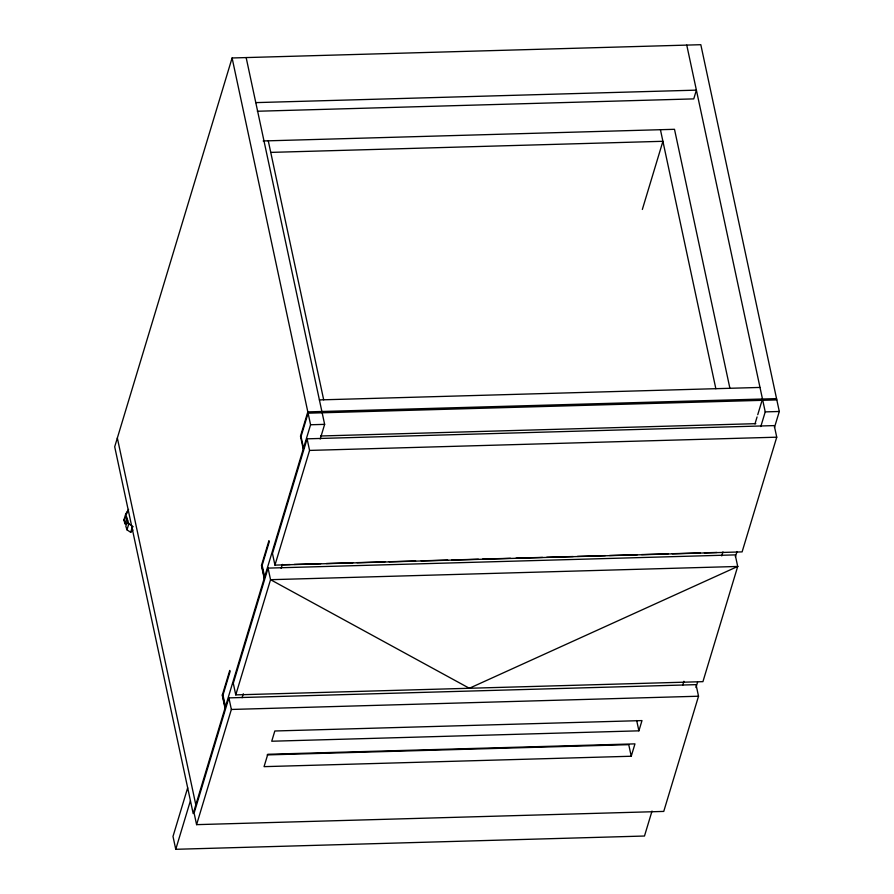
<?xml version="1.0" encoding="UTF-8"?>
<svg xmlns="http://www.w3.org/2000/svg" width="894" height="894" viewBox="0 0 894 894"><rect width="100%" height="100%" fill="white"/><g stroke="black" fill="none" stroke-linecap="round" stroke-linejoin="round"><path stroke-width="1.34" d="M232.094 57.976L114.7 446.776L193.182 813.574L310.576 424.762L232.094 57.976L700.818 44.7L779.3 411.486L774.461 427.488M127.563 523.526L125.037 523.783L123.864 520.14L125.685 514.095L128.58 509.412M126.769 513.715L127.451 511.491M125.037 523.783L126.725 518.207L127.496 520.61L125.819 526.197L126.993 529.84L130.692 532.332L132.949 529.997M126.993 529.84L128.814 523.795L125.685 514.095M130.692 532.332L132.379 526.756M187.673 787.826L173 836.426L175.76 849.3L644.485 836.024L652.017 811.07M175.76 849.3L190.433 800.7M222.695 696.035L230.026 671.74L229.758 670.444L222.271 695.23L225.02 708.104M261.875 566.271L269.206 541.976L268.938 540.68L261.45 565.466L264.199 578.34M300.753 437.479L308.095 413.184L776.819 399.909M228.886 697.879L194.11 813.059L196.591 824.648L663.75 811.417L698.527 696.225L696.046 684.648L228.886 697.879L231.367 709.456L196.591 824.648M268.066 568.115L233.289 683.295L235.77 694.884L702.93 681.653L737.706 566.461L735.226 554.883L268.066 568.115L270.547 579.692L235.77 694.884M307.1 438.831L272.469 553.531L274.95 565.12L742.109 551.889L776.741 437.188L774.26 425.6L307.1 438.831L309.57 450.42L274.95 565.12M242.095 697.745L243.302 693.744M281.152 568.383L282.359 564.382M320.208 439.032L324.634 424.359L246.152 57.574M642.339 209.453L662.912 141.297L270.748 152.393M631.231 756.246L634.964 743.875L267.798 754.279L264.054 766.65L631.231 756.246L628.75 744.668L267.161 754.905M638.897 730.834L641.993 720.586L274.827 730.99L271.731 741.227L638.897 730.834L636.696 720.53M754.972 423.879L757.073 416.928M757.743 414.715L761.71 401.574M682.692 685.262L683.91 681.262M721.749 555.912L722.955 551.911M760.805 426.561L765.23 411.888L686.76 45.102M695.957 687.531L697.566 682.2M735.404 556.839L737.025 551.509M123.864 520.14L125.763 517.067M255.796 102.62L696.392 90.138L693.755 98.888L257.338 111.247M263.16 140.961L674.501 129.306L729.917 388.342M319.404 399.909L760.001 387.437M776.54 398.623L307.815 411.888L300.485 436.194L303.234 449.067M310.576 424.762L324.634 424.359M765.23 411.888L779.3 411.486M320.566 435.993L755.81 423.667M309.57 450.42L776.741 437.188M281.688 564.784L290.058 564.55M294.238 564.427L320.745 563.678M326.321 563.522L352.828 562.773M357.019 562.65L384.912 561.857M389.102 561.745L415.609 560.996M421.186 560.84L447.693 560.08M451.872 559.968L478.379 559.219M482.57 559.096L510.463 558.303M516.05 558.147L542.546 557.398M546.737 557.275L573.244 556.526M577.423 556.414L605.327 555.621M609.507 555.498L637.411 554.716M641.601 554.593L668.097 553.844M672.288 553.721L700.192 552.928M704.371 552.816L716.932 552.458M231.367 709.456L698.527 696.225M128.814 523.795L133.195 526.745M660.431 129.708L715.859 388.745M268.267 140.816L323.695 399.841M301.043 436.551L303.513 448.129M262.154 565.343L264.635 576.921M261.596 564.986L264.345 577.859M222.975 695.107L225.456 706.685M222.416 694.75L225.176 707.623M117.349 438.026L195.82 804.823M737.706 566.461L469.35 688.268L270.547 579.692L737.706 566.461"/></g></svg>
